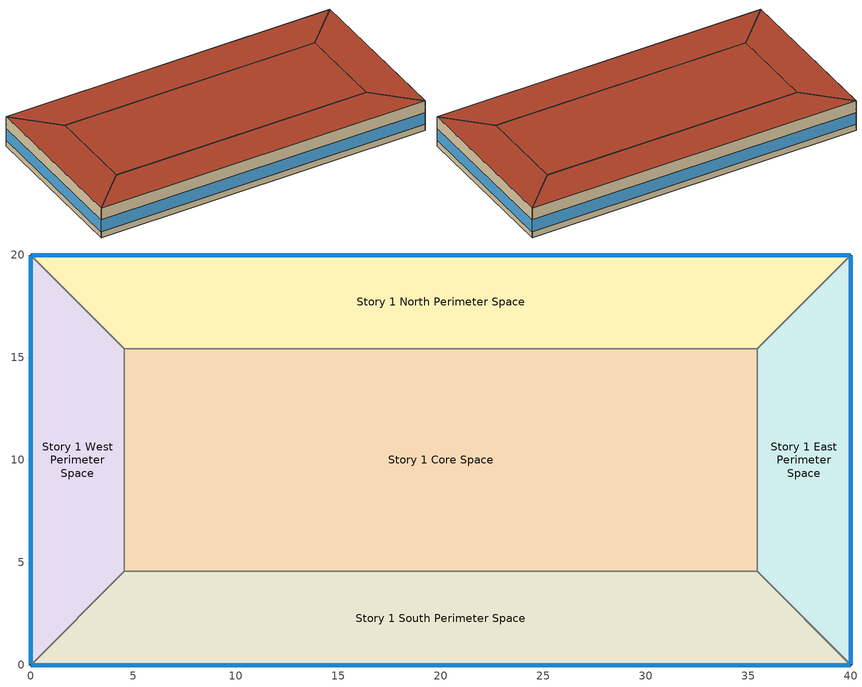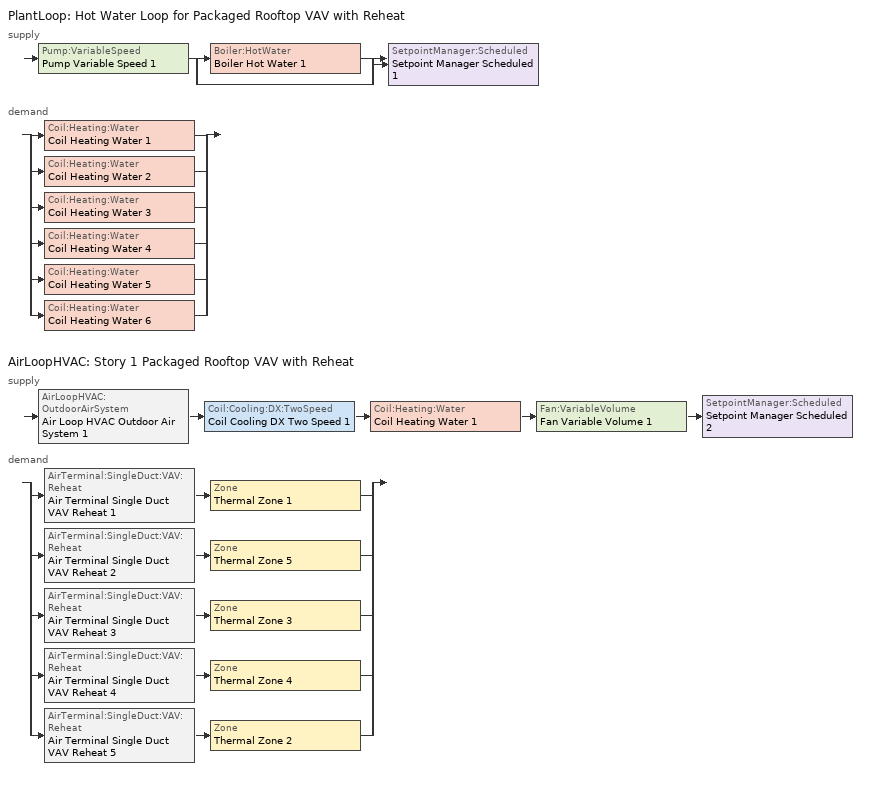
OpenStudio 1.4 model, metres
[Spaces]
Story 1 West Perimeter Space
 floor ground: 0,20 4.57,15.43 4.57,4.57 0,0 z0
 wall outside: 0,20 0,0 z0:3.8
 wall to Story 1 North Perimeter Space: 4.57,15.43 0,20 z0:3.8
 wall to Story 1 Core Space: 4.57,4.57 4.57,15.43 z0:3.8
 wall to Story 1 South Perimeter Space: 0,0 4.57,4.57 z0:3.8
 window: 0,19.97 0,0.03 z0.76:2.28
 roof outside: 0,0 4.57,4.57 4.57,15.43 0,20 z3.8
Story 1 North Perimeter Space
 floor ground: 40,20 35.43,15.43 4.57,15.43 0,20 z0
 wall outside: 40,20 0,20 z0:3.8
 wall to Story 1 East Perimeter Space: 35.43,15.43 40,20 z0:3.8
 wall to Story 1 Core Space: 4.57,15.43 35.43,15.43 z0:3.8
 window: 39.97,20 0.03,20 z0.76:2.28
 roof outside: 35.43,15.43 40,20 0,20 4.57,15.43 z3.8
Story 1 East Perimeter Space
 floor ground: 40,20 40,0 35.43,4.57 35.43,15.43 z0
 wall outside: 40,0 40,20 z0:3.8
 wall to Story 1 South Perimeter Space: 35.43,4.57 40,0 z0:3.8
 wall to Story 1 Core Space: 35.43,15.43 35.43,4.57 z0:3.8
 window: 40,0.03 40,19.97 z0.76:2.28
 roof outside: 40,0 40,20 35.43,15.43 35.43,4.57 z3.8
Story 1 South Perimeter Space
 floor ground: 35.43,4.57 40,0 0,0 4.57,4.57 z0
 wall outside: 0,0 40,0 z0:3.8
 wall to Story 1 Core Space: 35.43,4.57 4.57,4.57 z0:3.8
 window: 0.03,0 39.97,0 z0.76:2.28
 roof outside: 40,0 35.43,4.57 4.57,4.57 0,0 z3.8
Story 1 Core Space
 floor ground: 35.43,15.43 35.43,4.57 4.57,4.57 4.57,15.43 z0
 roof outside: 35.43,4.57 35.43,15.43 4.57,15.43 4.57,4.57 z3.8
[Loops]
PlantLoop 'Hot Water Loop for Packaged Rooftop VAV with Reheat'
 supply: Pump:VariableSpeed 'Pump Variable Speed 1' > split
  | Boiler:HotWater 'Boiler Hot Water 1'
  | bypass
  join > SetpointManager:Scheduled 'Setpoint Manager Scheduled 1'
 demand: split
  | Coil:Heating:Water 'Coil Heating Water 1'
  | Coil:Heating:Water 'Coil Heating Water 2'
  | Coil:Heating:Water 'Coil Heating Water 3'
  | Coil:Heating:Water 'Coil Heating Water 4'
  | Coil:Heating:Water 'Coil Heating Water 5'
  | Coil:Heating:Water 'Coil Heating Water 6'
AirLoopHVAC 'Story 1 Packaged Rooftop VAV with Reheat'
 supply: AirLoopHVAC:OutdoorAirSystem 'Air Loop HVAC Outdoor Air System 1' > Coil:Cooling:DX:TwoSpeed 'Coil Cooling DX Two Speed 1' > Coil:Heating:Water 'Coil Heating Water 1' > Fan:VariableVolume 'Fan Variable Volume 1' > SetpointManager:Scheduled 'Setpoint Manager Scheduled 2'
 demand: split
  | AirTerminal:SingleDuct:VAV:Reheat 'Air Terminal Single Duct VAV Reheat 1' > Zone 'Thermal Zone 1'
  | AirTerminal:SingleDuct:VAV:Reheat 'Air Terminal Single Duct VAV Reheat 2' > Zone 'Thermal Zone 5'
  | AirTerminal:SingleDuct:VAV:Reheat 'Air Terminal Single Duct VAV Reheat 3' > Zone 'Thermal Zone 3'
  | AirTerminal:SingleDuct:VAV:Reheat 'Air Terminal Single Duct VAV Reheat 4' > Zone 'Thermal Zone 4'
  | AirTerminal:SingleDuct:VAV:Reheat 'Air Terminal Single Duct VAV Reheat 5' > Zone 'Thermal Zone 2'
[Building]
Small Office: North Axis {deg}=-0; Space Type=ASHRAE 189.1-2009 ClimateZone 4-8 SmallOffice; Default Construction Set=ASHRAE 189.1-2009 ClimateZone 5 (smoff) ConstSet
[Construction]
000 ExtSlabCarpet 4in ClimateZone 1-8: MAT-CC05 4 HW CONCRETE, CP02 CARPET PAD
000 Exterior Door: 000 F08 Metal surface, 000 I01 25mm insulation board
000 Exterior Window: 000 Clear 3mm, 000 Air 13mm, 000 Clear 3mm
000 Interior Ceiling: 000 M11 100mm lightweight concrete, 000 F05 Ceiling air space resistance, 000 F16 Acoustic tile
000 Interior Door; 000 Interior Partition: 000 G05 25mm wood
000 Interior Floor: 000 F16 Acoustic tile, 000 F05 Ceiling air space resistance, 000 M11 100mm lightweight concrete
000 Interior Wall: 000 G01a 19mm gypsum board, 000 F04 Wall air space resistance, 000 G01a 19mm gypsum board
000 Interior Window: 000 Clear 3mm
ASHRAE 189.1-2009 ExtRoof IEAD ClimateZone 2-5: Roof Membrane, Roof Insulation [21], Metal Decking
ASHRAE 189.1-2009 ExtWall Mass ClimateZone 5: 1IN Stucco, 8IN Concrete HW, Wall Insulation [40], 1/2IN Gypsum
ASHRAE 189.1-2009 ExtWindow ClimateZone 4-5: Theoretical Glass [207]
[DefaultConstructionSet]
ASHRAE 189.1-2009 ClimateZone 5 (smoff) ConstSet: Default Exterior Surface Constructions=ASHRAE 189.1-2009 ClimateZone 5 (smoff) Exterior DefSurfCons; Default Interior Surface Constructions=000 Interior DefSurfCons; Default Ground Contact Surface Constructions=000 Ground DefSurfCons; Default Exterior SubSurface Constructions=ASHRAE 189.1-2009 ClimateZone 5 (smoff) Exterior DefSubCons; Default Interior SubSurface Constructions=000 Interior DefSubCons; Interior Partition Construction=000 Interior Partition
[DefaultSubSurfaceConstructions] Glass Door Construction=000 Exterior Window; Skylight Construction=000 Exterior Window; Tubular Daylight Dome Construction=000 Interior Window; Tubular Daylight Diffuser Construction=000 Interior Window
Name | Fixed Window Construction | Operable Window Construction | Door Construction
000 Interior DefSubCons | 000 Interior Window | 000 Interior Window | 000 Interior Door
ASHRAE 189.1-2009 ClimateZone 5 (smoff) Exterior DefSubCons | ASHRAE 189.1-2009 ExtWindow ClimateZone 4-5 | ASHRAE 189.1-2009 ExtWindow ClimateZone 4-5 | 000 Exterior Door
[DefaultSurfaceConstructions]
Name | Floor Construction | Wall Construction | Roof Ceiling Construction
000 Ground DefSurfCons | 000 ExtSlabCarpet 4in ClimateZone 1-8 | 000 ExtSlabCarpet 4in ClimateZone 1-8 | 000 ExtSlabCarpet 4in ClimateZone 1-8
000 Interior DefSurfCons | 000 Interior Floor | 000 Interior Wall | 000 Interior Ceiling
ASHRAE 189.1-2009 ClimateZone 5 (smoff) Exterior DefSurfCons | 000 ExtSlabCarpet 4in ClimateZone 1-8 | ASHRAE 189.1-2009 ExtWall Mass ClimateZone 5 | ASHRAE 189.1-2009 ExtRoof IEAD ClimateZone 2-5
[Material]
Name | Roughness | Thickness | Conductivity | Density | Specific Heat | Thermal Absorptance | Solar Absorptance | Visible Absorptance
000 F08 Metal surface | Smooth | 0.0008 | 45.28 | 7824 | 500
000 F16 Acoustic tile | MediumSmooth | 0.0191 | 0.06 | 368 | 590
000 G01a 19mm gypsum board | MediumSmooth | 0.019 | 0.16 | 800 | 1090
000 G05 25mm wood | MediumSmooth | 0.0254 | 0.15 | 608 | 1630
000 I01 25mm insulation board | MediumRough | 0.0254 | 0.03 | 43 | 1210
000 M11 100mm lightweight concrete | MediumRough | 0.1016 | 0.53 | 1280 | 840
1/2IN Gypsum | Smooth | 0.0127 | 0.16 | 784.9 | 830 | 0.9 | 0.92 | 0.92
1IN Stucco | Smooth | 0.0253 | 0.6918 | 1858 | 837 | 0.9 | 0.92 | 0.92
8IN Concrete HW | MediumRough | 0.2033 | 1.7296 | 2243 | 837 | 0.9 | 0.65 | 0.65
MAT-CC05 4 HW CONCRETE | Rough | 0.1016 | 1.311 | 2240 | 836.8 | 0.9 | 0.7 | 0.7
Metal Decking | MediumSmooth | 0.0015 | 45.006 | 7680 | 418.4 | 0.9 | 0.7 | 0.3
Roof Insulation [21] | MediumRough | 0.2105 | 0.049 | 265 | 836.8 | 0.9 | 0.7 | 0.7
Roof Membrane | VeryRough | 0.0095 | 0.16 | 1121.29 | 1460 | 0.9 | 0.7 | 0.7
Wall Insulation [40] | MediumRough | 0.0794 | 0.0432 | 91 | 837 | 0.9 | 0.5 | 0.5
[Material:AirGap]
Name | Thermal Resistance
000 F04 Wall air space resistance | 0.15
000 F05 Ceiling air space resistance | 0.18
[Material:NoMass]
CP02 CARPET PAD: Roughness=VeryRough; Thermal Resistance=0.2165; Thermal Absorptance=0.9; Solar Absorptance=0.7; Visible Absorptance=0.8
[WindowMaterial:Gas]
000 Air 13mm: Gas Type=Air; Thickness=0.0127
[WindowMaterial:Glazing] Optical Data Type=SpectralAverage; Thickness=0.003; Infrared Transmittance at Normal Incidence=0
Name | Solar Transmittance at Normal Incidence | Front Side Solar Reflectance at Normal Incidence | Back Side Solar Reflectance at Normal Incidence | Visible Transmittance at Normal Incidence | Front Side Visible Reflectance at Normal Incidence | Back Side Visible Reflectance at Normal Incidence | Front Side Infrared Hemispherical Emissivity | Back Side Infrared Hemispherical Emissivity | Conductivity | Dirt Correction Factor for Solar and Visible Transmittance | Solar Diffusing
000 Clear 3mm | 0.837 | 0.075 | 0.075 | 0.898 | 0.081 | 0.081 | 0.84 | 0.84 | 0.9
Theoretical Glass [207] | 0.3311 | 0.6189 | 0.6189 | 0.44 | 0.51 | 0.51 | 0.9 | 0.9 | 0.0133 | 1 | No
[DefaultScheduleSet]
SmallOffice Schedules: Number of People Schedule=Small Office Bldg Occ; People Activity Level Schedule=Small Office Activity; Lighting Schedule=Small Office Bldg Light; Electric Equipment Schedule=Small Office Bldg Equip; Infiltration Schedule=Small Office Infil Quarter On
[DesignSpecification:OutdoorAir]
SmallOffice Outdoor Air: Outdoor Air Method=Sum; Outdoor Air Flow per Person=0.0107645; Outdoor Air Flow per Floor Area=0; Outdoor Air Flow Rate=0; Outdoor Air Flow Air Changes per Hour=0
[ElectricEquipment]
ASHRAE 189.1-2009 ClimateZone 4-8 SmallOffice ElecInst: Electric Equipment Definition=ASHRAE 189.1-2009 ClimateZone 4-8 SmallOffice ElecDef; Space or SpaceType=ASHRAE 189.1-2009 ClimateZone 4-8 SmallOffice
[ElectricEquipment:Definition]
ASHRAE 189.1-2009 ClimateZone 4-8 SmallOffice ElecDef: Design Level Calculation Method=Watts/Area; Design Level=0; Watts per Space Floor Area=5.81251
[Lights]
ASHRAE 189.1-2009 ClimateZone 4-8 SmallOffice LightsInst: Lights Definition=ASHRAE 189.1-2009 ClimateZone 4-8 SmallOffice LightsDef; Space or SpaceType=ASHRAE 189.1-2009 ClimateZone 4-8 SmallOffice
[Lights:Definition]
ASHRAE 189.1-2009 ClimateZone 4-8 SmallOffice LightsDef: Design Level Calculation Method=Watts/Area; Lighting Level=0; Watts per Space Floor Area=9.68752
[People]
ASHRAE 189.1-2009 ClimateZone 4-8 SmallOffice PeopInst: People Definition=SmallOffice PeopDef; Space or SpaceType=ASHRAE 189.1-2009 ClimateZone 4-8 SmallOffice
[People:Definition]
SmallOffice PeopDef: Number of People Calculation Method=People/Area; Number of People=0; People per Space Floor Area=0.0538196; Fraction Radiant=0.3
[SpaceInfiltration:DesignFlowRate]
ASHRAE 189.1-2009 ClimateZone 4-8 SmallOffice Infil: Space or SpaceType=ASHRAE 189.1-2009 ClimateZone 4-8 SmallOffice; Design Flow Rate Calculation Method=AirChanges/Hour; Design Flow Rate=0; Air Changes per Hour=0.41
[SpaceType]
ASHRAE 189.1-2009 ClimateZone 4-8 SmallOffice: Default Schedule Set=SmallOffice Schedules; Design Specification Outdoor Air Object=SmallOffice Outdoor Air
[ThermostatSetpoint:DualSetpoint]
Small Office Thermostat: Heating Setpoint Temperature Schedule=Small Office HtgSetp; Cooling Setpoint Temperature Schedule=Small Office ClgSetp
[BuildingStory]
Story 1: Nominal Z Coordinate {m}=0; Nominal Floor to Floor Height {m}=3.8
[Space] Building Story=Story 1
Name | Thermal Zone
Story 1 West Perimeter Space | Thermal Zone 2
Story 1 North Perimeter Space | Thermal Zone 3
Story 1 East Perimeter Space | Thermal Zone 4
Story 1 South Perimeter Space | Thermal Zone 1
Story 1 Core Space | Thermal Zone 5
[ThermalZone] Thermostat=Small Office Thermostat; Use Ideal Air Loads=No
Thermal Zone 1; Thermal Zone 2; Thermal Zone 3; Thermal Zone 4; Thermal Zone 5
[Sizing:Zone] Zone Cooling Design Supply Air Temperature {C}=14; Zone Heating Design Supply Air Temperature {C}=40; Zone Cooling Design Supply Air Humidity Ratio {kg-H2O/kg-air}=0.0085; Zone Heating Design Supply Air Humidity Ratio {kg-H2O/kg-air}=0.008; Cooling Design Air Flow Method=DesignDay; Heating Design Air Flow Method=DesignDay
Thermal Zone 1; Thermal Zone 2; Thermal Zone 3; Thermal Zone 4; Thermal Zone 5
[Zone equipment]
Thermal Zone 1: Air Terminal Single Duct VAV Reheat 1
Thermal Zone 2: Air Terminal Single Duct VAV Reheat 5
Thermal Zone 3: Air Terminal Single Duct VAV Reheat 3
Thermal Zone 4: Air Terminal Single Duct VAV Reheat 4
Thermal Zone 5: Air Terminal Single Duct VAV Reheat 2
[PlantLoop]
Hot Water Loop for Packaged Rooftop VAV with Reheat: Fluid Type=Water; Plant Loop Volume {m3}=Autocalculate
[Sizing:Plant]
Hot Water Loop for Packaged Rooftop VAV with Reheat: Loop Type=Heating; Design Loop Exit Temperature {C}=82; Loop Design Temperature Difference {deltaC}=11
[Pump:VariableSpeed]
Pump Variable Speed 1: Pump Control Type=Intermittent
[Boiler:HotWater]
Boiler Hot Water 1: Efficiency Curve Temperature Evaluation Variable=LeavingBoiler; Normalized Boiler Efficiency Curve=Boiler Efficiency; Water Outlet Upper Temperature Limit {C}=99; Boiler Flow Mode=ConstantFlow; Parasitic Electric Load {W}=0; Sizing Factor=1
[SetpointManager:Scheduled] Control Variable=Temperature
Name | Schedule
Setpoint Manager Scheduled 1 | HW Temp
Setpoint Manager Scheduled 2 | Supply Air Temp
[AirLoopHVAC]
Story 1 Packaged Rooftop VAV with Reheat: Design Supply Air Flow Rate {m3/s}=AutoSize
[AvailabilityManager:Scheduled]
Availability Manager Scheduled 1: Schedule=Always On Discrete
[Sizing:System]
Story 1 Packaged Rooftop VAV with Reheat: Type of Load to Size On=Sensible; Design Outdoor Air Flow Rate {m3/s}=Autosize; Minimum System Air Flow Ratio=0.3; Preheat Design Temperature {C}=7; Preheat Design Humidity Ratio {kg-H2O/kg-Air}=0.008; Precool Design Temperature {C}=12.8; Precool Design Humidity Ratio {kg-H2O/kg-Air}=0.008; Central Cooling Design Supply Air Temperature {C}=12.8; Central Heating Design Supply Air Temperature {C}=12.8; Sizing Option=NonCoincident; 100% Outdoor Air in Cooling=Yes; 100% Outdoor Air in Heating=Yes; Central Cooling Design Supply Air Humidity Ratio {kg-H2O/kg-Air}=0.0085; Central Heating Design Supply Air Humidity Ratio {kg-H2O/kg-Air}=0.008; Cooling Design Air Flow Method=DesignDay; Cooling Design Air Flow Rate {m3/s}=0; Heating Design Air Flow Method=DesignDay; Heating Design Air Flow Rate {m3/s}=0; System Outdoor Air Method=ZoneSum
[Fan:VariableVolume]
Fan Variable Volume 1: Availability Schedule=Always On Discrete; Fan Efficiency=0.6045; Pressure Rise {Pa}=500; Maximum Flow Rate {m3/s}=Autosize; Fan Power Minimum Flow Rate Input Method=FixedFlowRate; Fan Power Minimum Flow Fraction=0; Fan Power Minimum Air Flow Rate {m3/s}=0; Motor Efficiency=0.93; Motor In Airstream Fraction=1; Fan Power Coefficient 1=0.0407599; Fan Power Coefficient 2=0.088045; Fan Power Coefficient 3=-0.0729261; Fan Power Coefficient 4=0.94374; Fan Power Coefficient 5=0
[Coil:Heating:Water] Availability Schedule=Always On Discrete
Coil Heating Water 1; Coil Heating Water 2; Coil Heating Water 3; Coil Heating Water 4; Coil Heating Water 5; Coil Heating Water 6
[Coil:Cooling:DX:TwoSpeed]
Coil Cooling DX Two Speed 1: Availability Schedule=Always On Discrete; Rated High Speed Total Cooling Capacity {W}=Autosize; Rated High Speed Sensible Heat Ratio=Autosize; Rated High Speed COP {W/W}=3; Rated High Speed Air Flow Rate {m3/s}=Autosize; Total Cooling Capacity Function of Temperature Curve=Curve Biquadratic 1; Total Cooling Capacity Function of Flow Fraction Curve=Curve Quadratic 1; Energy Input Ratio Function of Temperature Curve=Curve Biquadratic 2; Energy Input Ratio Function of Flow Fraction Curve=Curve Quadratic 2; Part Load Fraction Correlation Curve=Curve Quadratic 3; Rated Low Speed Total Cooling Capacity {W}=Autosize; Rated Low Speed Sensible Heat Ratio=0.69; Rated Low Speed COP {W/W}=3; Low Speed Total Cooling Capacity Function of Temperature Curve=Curve Biquadratic 3; Low Speed Energy Input Ratio Function of Temperature Curve=Curve Biquadratic 4; Condenser Type=AirCooled; High Speed Evaporative Condenser Effectiveness=0; High Speed Evaporative Condenser Air Flow Rate {m3/s}=Autosize; High Speed Evaporative Condenser Pump Rated Power Consumption {W}=Autosize; Low Speed Evaporative Condenser Effectiveness=0; Low Speed Evaporative Condenser Air Flow Rate {m3/s}=Autosize; Low Speed Evaporative Condenser Pump Rated Power Consumption {W}=Autosize; Basin Heater Capacity {W/K}=10; Basin Heater Setpoint Temperature {C}=2
[Controller:OutdoorAir]
Controller Outdoor Air 1: Minimum Outdoor Air Flow Rate {m3/s}=Autosize; Maximum Outdoor Air Flow Rate {m3/s}=Autosize; Economizer Control Type=NoEconomizer; Economizer Control Action Type=ModulateFlow; Economizer Maximum Limit Dry-Bulb Temperature {C}=28; Economizer Maximum Limit Enthalpy {J/kg}=64000; Economizer Minimum Limit Dry-Bulb Temperature {C}=-100; Lockout Type=NoLockout; Minimum Limit Type=FixedMinimum; Controller Mechanical Ventilation=Controller Mechanical Ventilation 1; High Humidity Control=No; Heat Recovery Bypass Control Type=BypassWhenOAFlowGreaterThanMinimum
[Controller:MechanicalVentilation]
Controller Mechanical Ventilation 1: Availability Schedule=Always On Discrete; System Outdoor Air Method=ZoneSum
[AirLoopHVAC:OutdoorAirSystem]
Air Loop HVAC Outdoor Air System 1: Controller=Controller Outdoor Air 1
[Controller:WaterCoil] Action=Normal
Controller Water Coil 1; Controller Water Coil 2; Controller Water Coil 3; Controller Water Coil 4; Controller Water Coil 5; Controller Water Coil 6
[AirTerminal:SingleDuct:VAV:Reheat] Availability Schedule=Always On Discrete; Maximum Air Flow Rate {m3/s}=Autocalculate; Zone Minimum Air Flow Input Method=Constant; Constant Minimum Air Flow Fraction=0.3; Fixed Minimum Air Flow Rate {m3/s}=0; Maximum Hot Water or Steam Flow Rate {m3/s}=Autocalculate; Minimum Hot Water or Steam Flow Rate {m3/s}=0; Convergence Tolerance=0.001; Damper Heating Action=Normal; Maximum Flow per Zone Floor Area During Reheat {m3/s-m2}=Autocalculate; Maximum Flow Fraction During Reheat=Autocalculate; Maximum Reheat Air Temperature {C}=35
Name | Reheat Coil
Air Terminal Single Duct VAV Reheat 1 | Coil Heating Water 2
Air Terminal Single Duct VAV Reheat 2 | Coil Heating Water 3
Air Terminal Single Duct VAV Reheat 3 | Coil Heating Water 4
Air Terminal Single Duct VAV Reheat 4 | Coil Heating Water 5
Air Terminal Single Duct VAV Reheat 5 | Coil Heating Water 6
[Schedule:Constant]
Always On Discrete: Value=1
[Schedule:Ruleset]
Name | Default Day Schedule | Summer Design Day Schedule | Winter Design Day Schedule
Small Office Bldg Occ | Small Office Bldg Occ Default Schedule | Small Office Bldg Occ Summer Design Day | Small Office Bldg Occ Winter Design Day
Small Office Bldg Light | Small Office Bldg Light Default Schedule | Small Office Bldg Light Summer Design Day | Small Office Bldg Light Winter Design Day
Small Office Activity | Small Office Activity Default Schedule | Small Office Activity Summer Design Day | Small Office Activity Winter Design Day
Small Office Bldg Equip | Small Office Bldg Equip Default Schedule | Small Office Bldg Equip Summer Design Day | Small Office Bldg Equip Winter Design Day
Small Office HtgSetp | Small Office HtgSetp Default Schedule | Small Office HtgSetp Summer Design Day | Small Office HtgSetp Winter Design Day
Small Office Infil Quarter On | Small Office Infil Quarter On Default Schedule | Small Office Infil Quarter On Summer Design Day | Small Office Infil Quarter On Winter Design Day
Small Office ClgSetp | Small Office ClgSetp Default Schedule | Small Office ClgSetp Summer Design Day | Small Office ClgSetp Winter Design Day
HW Temp | HW Temp Default
Supply Air Temp | Supply Air Temp Default
[Schedule:Day]
Small Office Bldg Occ Default Schedule: 6, 0, 0, 7, 0, 0.1, 8, 0, 0.2, 12, 0, 0.95, 13, 0, 0.5, 17, 0, 0.95, 18, 0, 0.3, 20, 0, 0.1, 24, 0, 0.05
Small Office Bldg Occ Summer Design Day: 6, 0, 0, 22, 0, 1, 24, 0, 0.05
Small Office Bldg Occ Rule 2 Day Schedule: 6, 0, 0, 8, 0, 0.1, 12, 0, 0.3, 17, 0, 0.1, 24, 0, 0
Small Office Bldg Occ Rule 1 Day Schedule; Small Office Bldg Occ Winter Design Day; Small Office Bldg Light Winter Design Day; Small Office Bldg Equip Winter Design Day: 24, 0, 0
Small Office Bldg Light Default Schedule: 5, 0, 0.05, 7, 0, 0.1, 8, 0, 0.3, 17, 0, 0.9, 18, 0, 0.5, 20, 0, 0.3, 22, 0, 0.2, 23, 0, 0.1, 24, 0, 0.05
Small Office Bldg Light Rule 2 Day Schedule: 6, 0, 0.05, 8, 0, 0.1, 12, 0, 0.3, 17, 0, 0.15, 24, 0, 0.05
Small Office Bldg Light Summer Design Day; Small Office Bldg Equip Summer Design Day; Small Office Infil Quarter On Rule 1 Day Schedule: 24, 0, 1
Small Office Bldg Light Rule 1 Day Schedule: 24, 0, 0.05
Small Office Activity Default Schedule; Small Office Activity Winter Design Day; Small Office Activity Summer Design Day: 24, 0, 120
Small Office Bldg Equip Default Schedule: 8, 0, 0.4, 12, 0, 0.9, 13, 0, 0.8, 17, 0, 0.9, 18, 0, 0.5, 24, 0, 0.4
Small Office Bldg Equip Rule 2 Day Schedule: 6, 0, 0.3, 8, 0, 0.4, 12, 0, 0.5, 17, 0, 0.35, 24, 0, 0.3
Small Office Bldg Equip Rule 1 Day Schedule: 24, 0, 0.3
Small Office HtgSetp Default Schedule: 6, 0, 15.6, 22, 0, 21, 24, 0, 15.6
Small Office HtgSetp Rule 2 Day Schedule: 6, 0, 15.6, 18, 0, 21, 24, 0, 15.6
Small Office HtgSetp Winter Design Day: 24, 0, 21
Small Office HtgSetp Rule 1 Day Schedule; Small Office HtgSetp Summer Design Day: 24, 0, 15.6
Small Office Infil Quarter On Default Schedule; Small Office Infil Quarter On Summer Design Day: 6, 0, 1, 22, 0, 0.25, 24, 0, 1
Small Office Infil Quarter On Rule 2 Day Schedule; Small Office Infil Quarter On Winter Design Day: 6, 0, 1, 18, 0, 0.25, 24, 0, 1
Small Office ClgSetp Default Schedule; Small Office ClgSetp Summer Design Day: 6, 0, 26.7, 22, 0, 24, 24, 0, 26.7
Small Office ClgSetp Rule 2 Day Schedule: 6, 0, 26.7, 18, 0, 24, 24, 0, 26.7
Small Office ClgSetp Rule 1 Day Schedule; Small Office ClgSetp Winter Design Day: 24, 0, 26.7
HW Temp Default: 24, 0, 67.2222
Supply Air Temp Default: 24, 0, 12.7778
[Schedule:Rule] Apply Monday=No; Apply Tuesday=No; Apply Wednesday=No; Apply Thursday=No; Apply Friday=No; Date Specification Type=DateRange; Start Month=1; Start Day=1; End Month=12; End Day=31
Name | Schedule Ruleset | Rule Order | Day Schedule | Apply Sunday | Apply Saturday
Small Office Bldg Occ Rule 2 | Small Office Bldg Occ | 1 | Small Office Bldg Occ Rule 2 Day Schedule | No | Yes
Small Office Bldg Occ Rule 1 | Small Office Bldg Occ | 0 | Small Office Bldg Occ Rule 1 Day Schedule | Yes | No
Small Office Bldg Light Rule 2 | Small Office Bldg Light | 1 | Small Office Bldg Light Rule 2 Day Schedule | No | Yes
Small Office Bldg Light Rule 1 | Small Office Bldg Light | 0 | Small Office Bldg Light Rule 1 Day Schedule | Yes | No
Small Office Bldg Equip Rule 2 | Small Office Bldg Equip | 1 | Small Office Bldg Equip Rule 2 Day Schedule | No | Yes
Small Office Bldg Equip Rule 1 | Small Office Bldg Equip | 0 | Small Office Bldg Equip Rule 1 Day Schedule | Yes | No
Small Office HtgSetp Rule 2 | Small Office HtgSetp | 1 | Small Office HtgSetp Rule 2 Day Schedule | No | Yes
Small Office HtgSetp Rule 1 | Small Office HtgSetp | 0 | Small Office HtgSetp Rule 1 Day Schedule | Yes | No
Small Office Infil Quarter On Rule 2 | Small Office Infil Quarter On | 1 | Small Office Infil Quarter On Rule 2 Day Schedule | No | Yes
Small Office Infil Quarter On Rule 1 | Small Office Infil Quarter On | 0 | Small Office Infil Quarter On Rule 1 Day Schedule | Yes | No
Small Office ClgSetp Rule 2 | Small Office ClgSetp | 1 | Small Office ClgSetp Rule 2 Day Schedule | No | Yes
Small Office ClgSetp Rule 1 | Small Office ClgSetp | 0 | Small Office ClgSetp Rule 1 Day Schedule | Yes | No
[Curve:Biquadratic]
Name | Coefficient1 Constant | Coefficient2 x | Coefficient3 x**2 | Coefficient4 y | Coefficient5 y**2 | Coefficient6 x*y | Minimum Value of x {BasedOnField A2} | Maximum Value of x {BasedOnField A2} | Minimum Value of y {BasedOnField A3} | Maximum Value of y {BasedOnField A3} | Input Unit Type for X | Input Unit Type for Y | Output Unit Type
Boiler Efficiency | 1 | 0 | 0 | 0 | 0 | 0 | 0 | 1 | 0 | 1 | Dimensionless | Dimensionless | Dimensionless
Curve Biquadratic 1; Curve Biquadratic 3 | 0.42415 | 0.04426 | -0.00042 | 0.00333 | -8e-005 | -0.00021 | 17 | 22 | 13 | 46
Curve Biquadratic 2; Curve Biquadratic 4 | 1.23649 | -0.02431 | 0.00057 | -0.01434 | 0.00063 | -0.00038 | 17 | 22 | 13 | 46
[Curve:Quadratic]
Name | Coefficient1 Constant | Coefficient2 x | Coefficient3 x**2 | Minimum Value of x {BasedOnField A2} | Maximum Value of x {BasedOnField A2}
Curve Quadratic 1 | 0.77136 | 0.34053 | -0.11088 | 0.75918 | 1.13877
Curve Quadratic 2 | 1.2055 | -0.32953 | 0.12308 | 0.75918 | 1.13877
Curve Quadratic 3 | 0.771 | 0.229 | 0 | 0 | 1
